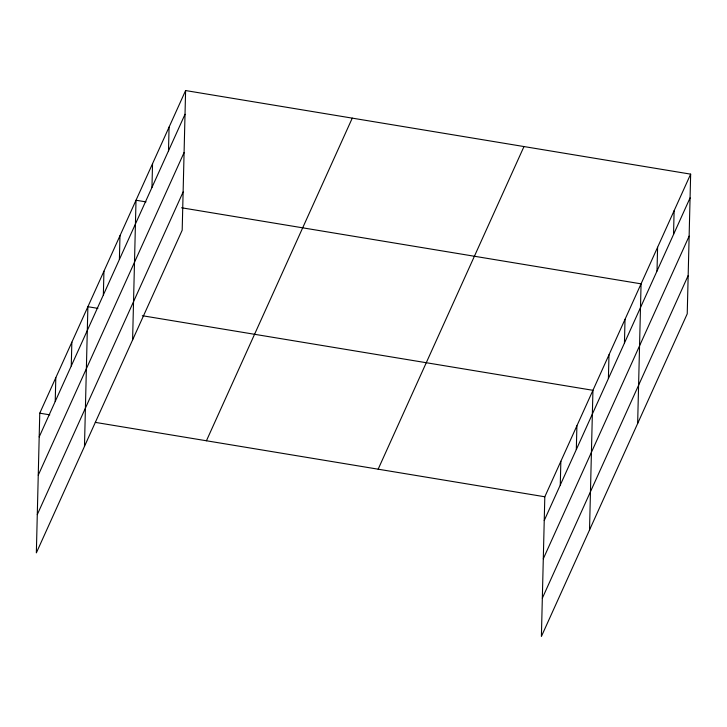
<?xml version="1.0" encoding="UTF-8"?>
<svg xmlns="http://www.w3.org/2000/svg" width="727" height="727" viewBox="0 0 727 727"><rect width="100%" height="100%" fill="white"/><g stroke="black" fill="none" stroke-linecap="round" stroke-linejoin="round"><path stroke-width="1.09" d="M185.603 90.548L39.767 413.181L36.35 552.856L182.186 230.223L185.603 90.548L690.65 174.144L687.233 313.819L541.397 636.452L544.814 496.777L690.65 174.144M55.225 401.431L55.806 377.686M71.264 365.945L71.846 342.199M84.477 446.387L87.885 306.712L97.891 308.366M103.352 294.962L103.934 271.216M119.392 259.475L119.973 235.73M132.605 339.918L136.013 200.243L146.018 201.897M151.961 187.421L152.543 163.675M168.491 150.852L169.073 127.107M560.272 485.036L560.853 461.291M576.32 449.54L576.902 425.795M589.524 529.983L592.941 390.308L142.338 315.718M608.399 378.567L608.981 354.821M624.448 343.071L625.02 319.326M637.652 423.514L641.069 283.839L181.568 207.777M657.017 271.017L657.59 247.271M673.538 234.448L674.12 210.712M39.185 436.927L185.021 114.284M38.249 475.185L184.085 152.543M37.286 514.598L183.122 191.964M206.432 440.771L352.268 118.128M378.149 469.188L523.985 146.554M544.232 520.523L690.068 197.889M543.296 558.781L689.132 236.148M542.333 598.203L688.169 275.56M39.767 413.181L49.763 414.835M95.319 422.378L544.814 496.777"/></g></svg>
